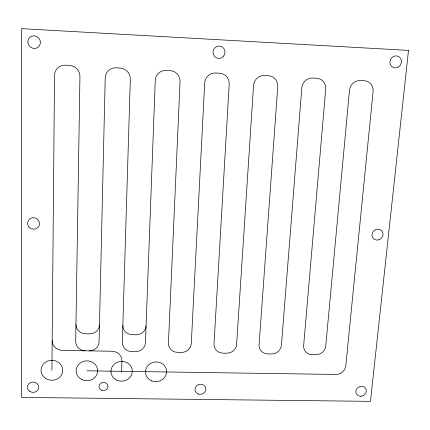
<?xml version="1.0" encoding="UTF-8"?>
<svg xmlns="http://www.w3.org/2000/svg" width="430" height="430" viewBox="0 0 430 430"><rect width="100%" height="100%" fill="white"/><g stroke="black" fill="none" stroke-linecap="round" stroke-linejoin="round"><path stroke-width="0.64" d="M51.912 370.305L54.524 75.347A10.863 10.449 49.1 0 1 65.29 65.183L69.477 65.398A10.847 10.444 49.5 0 1 79.942 76.637L75.685 341.544A9.777 9.105 0.7 0 0 85.301 350.799M121.642 371.321L121.959 360.861A10.148 9.417 -3.2 0 0 112.09 351.256L62.393 350.407A10.325 9.589 3.3 0 1 52.17 340.662M86.924 370.816L335.825 374.449A9.336 8.519 -27.8 0 0 345.779 365.914L373.095 91.499A10.39 9.772 -61.5 0 0 364.237 80.732L360.345 80.528A10.39 9.782 -61.7 0 0 349.477 90.3L325.741 346.091A9.412 8.67 -27.3 0 1 315.727 354.728L312.11 354.669A9.417 8.681 -27 0 1 303.644 345.688L325.709 89.096A10.406 9.933 -64.4 0 0 316.598 78.255L312.658 78.05A10.411 9.944 -64.7 0 0 301.806 87.887L281.424 345.285A9.455 8.777 -22.9 0 1 271.427 353.971L267.761 353.911A9.46 8.788 -22.5 0 1 259.075 344.876L277.753 86.666A10.433 10.089 -69.5 0 0 268.379 75.744L264.391 75.535A10.433 10.105 -70.1 0 0 253.549 85.441L236.607 344.468A9.514 8.88 -17.7 0 1 226.621 353.207L222.917 353.148A9.519 8.885 -17.2 0 1 214.006 344.059L229.206 84.205A10.465 10.239 -80.5 0 0 219.569 73.207L215.532 72.998A10.47 10.25 -81.9 0 0 204.707 82.963L191.28 343.645A9.578 8.965 -11.7 0 1 181.309 352.433L177.569 352.374A9.589 8.971 -11.2 0 1 168.426 343.231L180.062 81.711A10.54 10.358 77.2 0 0 170.156 70.638L166.071 70.423A10.551 10.363 75.2 0 0 155.262 80.453L145.437 342.812A9.664 9.035 -5.5 0 1 135.482 351.654L131.698 351.589A9.675 9.041 -5 0 1 122.324 342.393L130.311 79.19A10.68 10.417 58.1 0 0 120.131 68.037L115.993 67.822A10.691 10.417 57.1 0 0 105.205 77.916L99.072 341.968A9.766 9.1 0.3 0 1 89.134 350.864M75.959 324.446A9.831 9.197 1.6 0 0 85.624 333.814L89.478 333.89A9.82 9.191 1.2 0 0 99.47 324.919M122.84 325.397A9.723 9.137 -4.6 0 0 132.257 334.707L136.068 334.782A9.713 9.132 -5.1 0 0 146.076 325.865M408.5 50.401L370.472 401.346L21.683 397.422L21.5 28.654L408.5 50.401M28.944 226.938A6.015 5.708 18.3 0 0 39.173 225.632A6.015 5.708 18.3 0 0 32.61 217.752A6.015 5.708 18.3 0 0 28.944 226.938M378.384 239.956A5.697 5.3 -42 0 0 381.824 230.878A5.697 5.3 -42 0 0 372.375 233.017A5.697 5.3 -42 0 0 378.384 239.956M398.497 67.005A6.144 5.708 -63.9 0 0 398.658 56.518A6.144 5.708 -63.9 0 0 389.886 62.14A6.144 5.708 -63.9 0 0 398.497 67.005M27.869 42.548A6.504 6.17 51.3 0 0 37.888 47.44A6.504 6.17 51.3 0 0 36.631 36.421A6.504 6.17 51.3 0 0 27.869 42.548M223.777 55.991A6.213 6.031 -86.4 0 0 219.757 46.069A6.213 6.031 -86.4 0 0 213.414 54.642A6.213 6.031 -86.4 0 0 223.777 55.991M360.404 396.267A5.386 4.859 -28.2 0 0 365.925 388.967A5.386 4.859 -28.2 0 0 356.862 388.634A5.386 4.859 -28.2 0 0 360.404 396.267M29.863 391.445A5.697 5.192 3.4 0 0 38.754 387.64A5.697 5.192 3.4 0 0 30.611 382.485A5.697 5.192 3.4 0 0 29.863 391.445M198.477 394.1A5.493 5.058 -13.6 0 0 205.82 388.274A5.493 5.058 -13.6 0 0 196.956 385.468A5.493 5.058 -13.6 0 0 198.477 394.1M45.714 378.427A10.857 9.976 2.6 0 0 62.71 371.176A10.857 9.976 2.6 0 0 47.262 361.221A10.857 9.976 2.6 0 0 45.714 378.427M81.334 379.292A10.761 9.933 -0.8 0 0 97.669 370.972A10.761 9.933 -0.8 0 0 81.727 362.092A10.761 9.933 -0.8 0 0 81.334 379.292M151.715 380.862A10.605 9.825 -8.6 0 0 166.582 370.579A10.605 9.825 -8.6 0 0 149.855 363.941A10.605 9.825 -8.6 0 0 151.715 380.862M116.664 380.104A10.68 9.885 -4.6 0 0 132.295 370.773A10.68 9.885 -4.6 0 0 115.928 363.001A10.68 9.885 -4.6 0 0 116.664 380.104M101.437 390.22A4.483 4.123 -3.1 0 0 107.968 386.307A4.483 4.123 -3.1 0 0 101.071 383.092A4.483 4.123 -3.1 0 0 101.437 390.22"/></g></svg>
